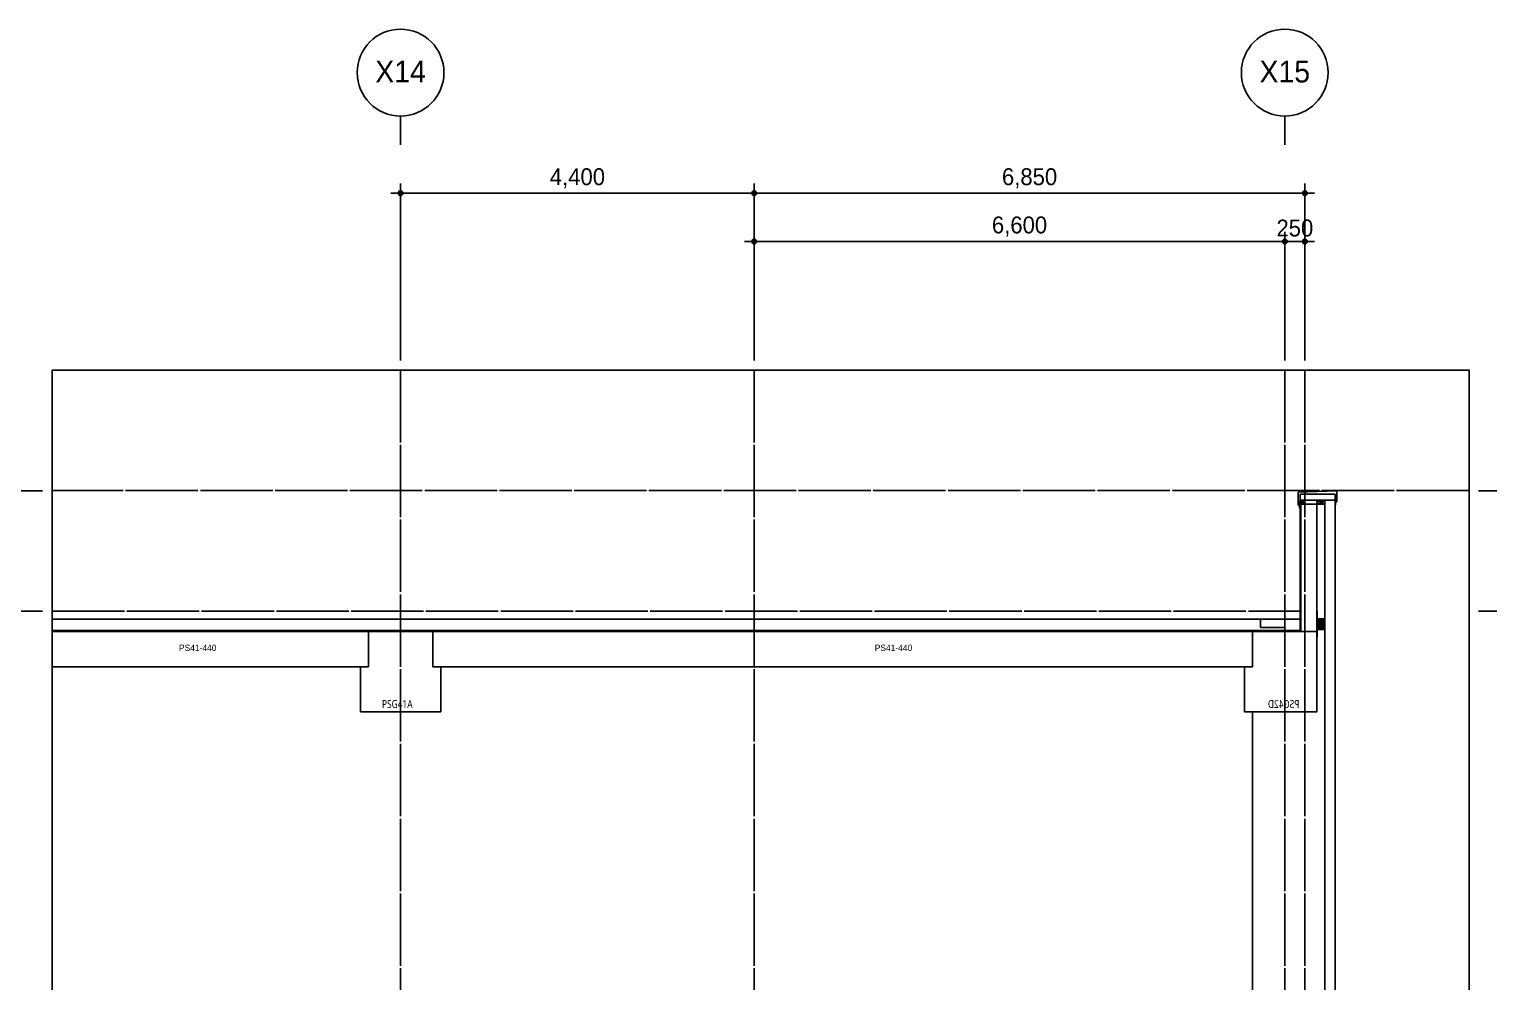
# Model space of a CAD drawing. Header units: millimetres. Extents: x 11948722 to 13111668, y -10771712 to -10232988.
# Drawn here: x 12461285 to 12479443, y -10466313 to -10454464 of the extents above; entities that cross this region are included whole.
import ezdxf
from ezdxf.enums import TextEntityAlignment as Align

# ---------------------------------------------------------------- set-up
doc = ezdxf.new("R2010")
doc.units = ezdxf.units.MM
doc.header["$LTSCALE"] = 150
doc.header["$MEASUREMENT"] = 0
doc.linetypes.add('CEN', pattern=[6.2, 6, -0.1, 0, -0.1])
doc.linetypes.add('Xref-계단단면도$0$CENTERk1', pattern=[12.3, 10, -1, 0.3, -1])
doc.layers.get('0').update_dxf_attribs({"linetype": 'CONTINUOUS'})
doc.layers.get('Defpoints').update_dxf_attribs({"color": 117, "linetype": 'CONTINUOUS'})
for name, color, linetype in [('A-FIN-4', 9, 'CONTINUOUS'), ('A-중심선', 10, 'CEN'), ('CON-C', 2, 'CONTINUOUS'), ('ELE-06', 6, 'CONTINUOUS'), ('ELE-3', 7, 'CONTINUOUS'), ('FIN-1', 9, 'CONTINUOUS'), ('HAT-252', 252, 'CONTINUOUS'), ('PIR판넬', 4, 'CONTINUOUS'), ('WIN 6', 4, 'CONTINUOUS'), ('Xref-계단단면도$0$3 dim0', 7, 'CONTINUOUS'), ('Xref-계단단면도$0$CEN', 1, 'CONTINUOUS'), ('Xref-계단단면도$0$Dimtxt_011-237-1261', 253, 'CONTINUOUS'), ('Xref-계단단면도$0$square', 143, 'CONTINUOUS'), ('Xref-계단단면도$0$stru_011-237-1261', 3, 'CONTINUOUS'), ('Xref-계단단면도$0$SYM-2', 7, 'CONTINUOUS'), ('판넬_PIR 우레탄', 4, 'CONTINUOUS')]:
    doc.layers.add(name, color=color, linetype=linetype)
doc.styles.get("Standard").update_dxf_attribs({"font": 'NanumGothic.ttf'})
doc.styles.add('Xref-계단단면도$0$나눔고딕 Se', font='')
doc.styles.add('Xref-계단단면도$0$돋움', font='')
doc.styles.get('Xref-계단단면도$0$나눔고딕 Se').set_extended_font_data('Dotum')
doc.styles.get('Xref-계단단면도$0$돋움').set_extended_font_data('Dotum')
doc.dimstyles.new('Xref-계단단면도$0$A1-100', dxfattribs={"dimtxt": 3, "dimasz": 1, "dimexe": 2, "dimexo": 2, "dimgap": 1, "dimtad": 1, "dimdec": 0, "dimzin": 12, "dimdsep": 46, "dimlunit": 6, "dimtxsty": 'Xref-계단단면도$0$나눔고딕 Se', "dimblk1": 'Xref-계단단면도$0$DIMDOT', "dimblk2": 'Xref-계단단면도$0$DIMDOT', "dimsah": 1, "dimcen": -1, "dimdle": 2, "dimclrd": 256, "dimclre": 256, "dimclrt": 3, "dimadec": 0, "dimazin": 0, "dimtfac": 1, "dimtdec": 0, "dimtix": 1, "dimtmove": 2, "dimatfit": 3, "dimldrblk": 'Xref-계단단면도$0$DIMDOT', "dimfxl": 1, "dimtvp": 1, "dimtolj": 1, "dimtzin": 12, "dimlwd": -1, "dimlwe": -1, "dimarcsym": 0})

# ---------------------------------------------------------------- blocks, each defined once
blk = doc.blocks.new('Xref-계단단면도$0$DIMDOT')
at = {"color": 0}
blk.add_line((-2, 0), (2, 0), dxfattribs=at)
for radius in [0.5, 0.25]:
    blk.add_circle((0, 0), radius, dxfattribs=at)
blk = doc.blocks.new('*D187')
at = {"layer": 'Defpoints', "color": 0, "ltscale": 1200}
for p in [(12457971, -10461704), (12461571, -10461704), (12461571, -10491704)]:
    blk.add_point(p, dxfattribs=at)
at = {"layer": 'Xref-계단단면도$0$3 dim0'}
for p, q in [((12461451, -10461704), (12457851, -10461704)), ((12457971, -10491644), (12457971, -10461764)), ((12461451, -10491704), (12457851, -10491704))]:
    blk.add_line(p, q, dxfattribs=at)
at = {"layer": 'Xref-계단단면도$0$3 dim0', "ltscale": 1200, "xscale": 60, "yscale": 60, "zscale": 60}
for p, rotation in [((12457971, -10461704), 90), ((12457971, -10491704), 270)]:
    blk.add_blockref('Xref-계단단면도$0$DIMDOT', p, dxfattribs=dict(at, rotation=rotation))
at = {"layer": 'Xref-계단단면도$0$3 dim0', "color": 3, "ltscale": 1200, "insert": (12457785, -10476704), "char_height": 210, "attachment_point": 5, "rotation": 90, "style": 'Xref-계단단면도$0$나눔고딕 Se'}
blk.add_mtext('\\A1;30,000', dxfattribs=at)
blk = doc.blocks.new('*D189')
at = {"layer": 'Defpoints', "color": 0, "ltscale": 1200}
for p in [(12458571, -10461704), (12461571, -10461704), (12461571, -10471704)]:
    blk.add_point(p, dxfattribs=at)
at = {"layer": 'Xref-계단단면도$0$3 dim0'}
for p, q in [((12461451, -10461704), (12458451, -10461704)), ((12458571, -10471644), (12458571, -10461764)), ((12461451, -10471704), (12458451, -10471704))]:
    blk.add_line(p, q, dxfattribs=at)
at = {"layer": 'Xref-계단단면도$0$3 dim0', "ltscale": 1200, "xscale": 60, "yscale": 60, "zscale": 60}
for p, rotation in [((12458571, -10461704), 90), ((12458571, -10471704), 270)]:
    blk.add_blockref('Xref-계단단면도$0$DIMDOT', p, dxfattribs=dict(at, rotation=rotation))
at = {"layer": 'Xref-계단단면도$0$3 dim0', "color": 3, "ltscale": 1200, "insert": (12458385, -10466704), "char_height": 210, "attachment_point": 5, "rotation": 90, "style": 'Xref-계단단면도$0$나눔고딕 Se'}
blk.add_mtext('\\A1;10,000', dxfattribs=at)
blk = doc.blocks.new('*D191')
at = {"layer": 'Defpoints', "color": 0, "ltscale": 1200}
for p in [(12479196, -10460204), (12479196, -10461704), (12482796, -10461704)]:
    blk.add_point(p, dxfattribs=at)
at = {"layer": 'Xref-계단단면도$0$3 dim0'}
for p, q in [((12479316, -10460204), (12482916, -10460204)), ((12482796, -10460264), (12482796, -10461644)), ((12479316, -10461704), (12482916, -10461704))]:
    blk.add_line(p, q, dxfattribs=at)
at = {"layer": 'Xref-계단단면도$0$3 dim0', "ltscale": 1200, "xscale": 60, "yscale": 60, "zscale": 60}
for p, rotation in [((12482796, -10460204), 90), ((12482796, -10461704), 270)]:
    blk.add_blockref('Xref-계단단면도$0$DIMDOT', p, dxfattribs=dict(at, rotation=rotation))
at = {"layer": 'Xref-계단단면도$0$3 dim0', "color": 3, "ltscale": 1200, "insert": (12482611, -10460954), "char_height": 210, "attachment_point": 5, "rotation": 90, "style": 'Xref-계단단면도$0$나눔고딕 Se'}
blk.add_mtext('\\A1;1,500', dxfattribs=at)
blk = doc.blocks.new('*D190')
at = {"layer": 'Defpoints', "color": 0, "ltscale": 1200}
for p in [(12479196, -10461704), (12482796, -10461704), (12479196, -10491704)]:
    blk.add_point(p, dxfattribs=at)
at = {"layer": 'Xref-계단단면도$0$3 dim0'}
for p, q in [((12479316, -10461704), (12482916, -10461704)), ((12482796, -10491644), (12482796, -10461764)), ((12479316, -10491704), (12482916, -10491704))]:
    blk.add_line(p, q, dxfattribs=at)
at = {"layer": 'Xref-계단단면도$0$3 dim0', "ltscale": 1200, "xscale": 60, "yscale": 60, "zscale": 60}
for p, rotation in [((12482796, -10461704), 90), ((12482796, -10491704), 270)]:
    blk.add_blockref('Xref-계단단면도$0$DIMDOT', p, dxfattribs=dict(at, rotation=rotation))
at = {"layer": 'Xref-계단단면도$0$3 dim0', "color": 3, "ltscale": 1200, "insert": (12482611, -10476704), "char_height": 210, "attachment_point": 5, "rotation": 90, "style": 'Xref-계단단면도$0$나눔고딕 Se'}
blk.add_mtext('\\A1;30,000', dxfattribs=at)
blk = doc.blocks.new('*D192')
at = {"layer": 'Defpoints', "color": 0, "ltscale": 1200}
for p in [(12479196, -10461704), (12482196, -10461704), (12479196, -10471704)]:
    blk.add_point(p, dxfattribs=at)
at = {"layer": 'Xref-계단단면도$0$3 dim0'}
for p, q in [((12479316, -10461704), (12482316, -10461704)), ((12482196, -10471644), (12482196, -10461764)), ((12479316, -10471704), (12482316, -10471704))]:
    blk.add_line(p, q, dxfattribs=at)
at = {"layer": 'Xref-계단단면도$0$3 dim0', "ltscale": 1200, "xscale": 60, "yscale": 60, "zscale": 60}
for p, rotation in [((12482196, -10461704), 90), ((12482196, -10471704), 270)]:
    blk.add_blockref('Xref-계단단면도$0$DIMDOT', p, dxfattribs=dict(at, rotation=rotation))
at = {"layer": 'Xref-계단단면도$0$3 dim0', "color": 3, "ltscale": 1200, "insert": (12482011, -10466704), "char_height": 210, "attachment_point": 5, "rotation": 90, "style": 'Xref-계단단면도$0$나눔고딕 Se'}
blk.add_mtext('\\A1;10,000', dxfattribs=at)
blk = doc.blocks.new('*D196')
at = {"layer": 'Defpoints', "color": 0, "ltscale": 1200}
for p in [(12470305, -10456504), (12470305, -10458704), (12477155, -10458704)]:
    blk.add_point(p, dxfattribs=at)
at = {"layer": 'Xref-계단단면도$0$3 dim0'}
for p, q in [((12470305, -10458584), (12470305, -10456384)), ((12477155, -10458584), (12477155, -10456384)), ((12477095, -10456504), (12470365, -10456504))]:
    blk.add_line(p, q, dxfattribs=at)
at = {"layer": 'Xref-계단단면도$0$3 dim0', "ltscale": 1200, "xscale": 60, "yscale": 60, "zscale": 60, "rotation": 180}
blk.add_blockref('Xref-계단단면도$0$DIMDOT', (12470305, -10456504), dxfattribs=at)
at = {"layer": 'Xref-계단단면도$0$3 dim0', "ltscale": 1200, "xscale": 60, "yscale": 60, "zscale": 60}
blk.add_blockref('Xref-계단단면도$0$DIMDOT', (12477155, -10456504), dxfattribs=at)
at = {"layer": 'Xref-계단단면도$0$3 dim0', "color": 3, "ltscale": 1200, "insert": (12473730, -10456318), "char_height": 210, "attachment_point": 5, "style": 'Xref-계단단면도$0$나눔고딕 Se'}
blk.add_mtext('\\A1;6,850', dxfattribs=at)
blk = doc.blocks.new('*D203')
at = {"layer": 'Defpoints', "color": 0, "ltscale": 1200}
for p in [(12459171, -10461704), (12461571, -10461704), (12461571, -10466704)]:
    blk.add_point(p, dxfattribs=at)
at = {"layer": 'Xref-계단단면도$0$3 dim0'}
for p, q in [((12461451, -10461704), (12459051, -10461704)), ((12459171, -10466644), (12459171, -10461764)), ((12461451, -10466704), (12459051, -10466704))]:
    blk.add_line(p, q, dxfattribs=at)
at = {"layer": 'Xref-계단단면도$0$3 dim0', "ltscale": 1200, "xscale": 60, "yscale": 60, "zscale": 60}
for p, rotation in [((12459171, -10461704), 90), ((12459171, -10466704), 270)]:
    blk.add_blockref('Xref-계단단면도$0$DIMDOT', p, dxfattribs=dict(at, rotation=rotation))
at = {"layer": 'Xref-계단단면도$0$3 dim0', "color": 3, "ltscale": 1200, "insert": (12458985, -10464204), "char_height": 210, "attachment_point": 5, "rotation": 90, "style": 'Xref-계단단면도$0$나눔고딕 Se'}
blk.add_mtext('\\A1;5,000', dxfattribs=at)
blk = doc.blocks.new('*D473')
at = {"layer": 'Defpoints', "color": 0, "ltscale": 1200}
for p in [(12476905, -10457104), (12470305, -10458704), (12476905, -10458704)]:
    blk.add_point(p, dxfattribs=at)
at = {"layer": 'Xref-계단단면도$0$3 dim0'}
for p, q in [((12470305, -10458584), (12470305, -10456984)), ((12470365, -10457104), (12476845, -10457104)), ((12476905, -10458584), (12476905, -10456984))]:
    blk.add_line(p, q, dxfattribs=at)
at = {"layer": 'Xref-계단단면도$0$3 dim0', "ltscale": 1200, "xscale": 60, "yscale": 60, "zscale": 60, "rotation": 180}
blk.add_blockref('Xref-계단단면도$0$DIMDOT', (12470305, -10457104), dxfattribs=at)
at = {"layer": 'Xref-계단단면도$0$3 dim0', "ltscale": 1200, "xscale": 60, "yscale": 60, "zscale": 60}
blk.add_blockref('Xref-계단단면도$0$DIMDOT', (12476905, -10457104), dxfattribs=at)
at = {"layer": 'Xref-계단단면도$0$3 dim0', "color": 3, "ltscale": 1200, "insert": (12473605, -10456918), "char_height": 210, "attachment_point": 5, "style": 'Xref-계단단면도$0$나눔고딕 Se'}
blk.add_mtext('\\A1;6,600', dxfattribs=at)
blk = doc.blocks.new('*D474')
at = {"layer": 'Defpoints', "color": 0, "ltscale": 1200}
for p in [(12477155, -10457104), (12476905, -10458704), (12477155, -10458704)]:
    blk.add_point(p, dxfattribs=at)
at = {"layer": 'Xref-계단단면도$0$3 dim0'}
for p, q in [((12476845, -10457104), (12476785, -10457104)), ((12476905, -10458584), (12476905, -10456984)), ((12476905, -10457104), (12477155, -10457104)), ((12477155, -10458584), (12477155, -10456984)), ((12477215, -10457104), (12477275, -10457104))]:
    blk.add_line(p, q, dxfattribs=at)
at = {"layer": 'Xref-계단단면도$0$3 dim0', "ltscale": 1200, "xscale": 60, "yscale": 60, "zscale": 60}
blk.add_blockref('Xref-계단단면도$0$DIMDOT', (12476905, -10457104), dxfattribs=at)
at = {"layer": 'Xref-계단단면도$0$3 dim0', "ltscale": 1200, "xscale": 60, "yscale": 60, "zscale": 60, "rotation": 180}
blk.add_blockref('Xref-계단단면도$0$DIMDOT', (12477155, -10457104), dxfattribs=at)
at = {"layer": 'Xref-계단단면도$0$3 dim0', "color": 3, "ltscale": 1200, "insert": (12477030, -10456938), "char_height": 210, "attachment_point": 5, "style": 'Xref-계단단면도$0$나눔고딕 Se'}
blk.add_mtext('\\A1;250', dxfattribs=at)
blk = doc.blocks.new('*D475')
at = {"layer": 'Defpoints', "color": 0, "ltscale": 1200}
for p in [(12465905, -10456504), (12465905, -10458704), (12470305, -10458704)]:
    blk.add_point(p, dxfattribs=at)
at = {"layer": 'Xref-계단단면도$0$3 dim0'}
for p, q in [((12465905, -10458584), (12465905, -10456384)), ((12470305, -10458584), (12470305, -10456384)), ((12470245, -10456504), (12465965, -10456504))]:
    blk.add_line(p, q, dxfattribs=at)
at = {"layer": 'Xref-계단단면도$0$3 dim0', "ltscale": 1200, "xscale": 60, "yscale": 60, "zscale": 60, "rotation": 180}
blk.add_blockref('Xref-계단단면도$0$DIMDOT', (12465905, -10456504), dxfattribs=at)
at = {"layer": 'Xref-계단단면도$0$3 dim0', "ltscale": 1200, "xscale": 60, "yscale": 60, "zscale": 60}
blk.add_blockref('Xref-계단단면도$0$DIMDOT', (12470305, -10456504), dxfattribs=at)
at = {"layer": 'Xref-계단단면도$0$3 dim0', "color": 3, "ltscale": 1200, "insert": (12468105, -10456318), "char_height": 210, "attachment_point": 5, "style": 'Xref-계단단면도$0$나눔고딕 Se'}
blk.add_mtext('\\A1;4,400', dxfattribs=at)
blk = doc.blocks.new('Xref-계단단면도$0$square100x50')
at = {"layer": 'Xref-계단단면도$0$CEN', "linetype": 'Xref-계단단면도$0$CENTERk1', "ltscale": 0.01}
for p, q in [((-45, 5), (45, 45)), ((-45, 45), (45, 5))]:
    blk.add_line(p, q, dxfattribs=at)
at = {"layer": 'Xref-계단단면도$0$stru_011-237-1261'}
for points in [[(50, 42, 0.414214), (42, 50), (-42, 50, 0.414214), (-50, 42), (-50, 8, 0.414214), (-42, 0), (42, 0, 0.414214), (50, 8)], [(47, 42, 0.414214), (42, 47), (-42, 47, 0.414214), (-47, 42), (-47, 8, 0.414214), (-42, 3), (42, 3, 0.414214), (47, 8)]]:
    blk.add_lwpolyline(points, format="xyb", close=True, dxfattribs=at)
blk = doc.blocks.new('Xref-계단단면도$0$square50x50x2.3')
at = {"layer": 'Xref-계단단면도$0$CEN', "linetype": 'Xref-계단단면도$0$CENTERk1', "ltscale": 0.01}
for p, q in [((-20, 5), (20, 45)), ((-20, 45), (20, 5))]:
    blk.add_line(p, q, dxfattribs=at)
at = {"layer": 'Xref-계단단면도$0$stru_011-237-1261'}
for points in [[(-17, 50, 0.414214), (-25, 42), (-25, 8, 0.414214), (-17, 0), (17, 0, 0.414214), (25, 8), (25, 42, 0.414214), (17, 50)], [(-17, 3), (17, 3, 0.414214), (22, 8), (22, 42, 0.414214), (17, 47), (-17, 47, 0.414214), (-22, 42), (-22, 8, 0.414214)]]:
    blk.add_lwpolyline(points, format="xyb", close=True, dxfattribs=at)
blk = doc.blocks.new('*D1039')
at = {"layer": 'Defpoints', "color": 0, "ltscale": 1200}
for p in [(12459171, -10460204), (12461571, -10460204), (12461571, -10461704)]:
    blk.add_point(p, dxfattribs=at)
at = {"layer": 'Xref-계단단면도$0$3 dim0'}
for p, q in [((12461451, -10460204), (12459051, -10460204)), ((12459171, -10461644), (12459171, -10460264)), ((12461451, -10461704), (12459051, -10461704))]:
    blk.add_line(p, q, dxfattribs=at)
at = {"layer": 'Xref-계단단면도$0$3 dim0', "ltscale": 1200, "xscale": 60, "yscale": 60, "zscale": 60}
for p, rotation in [((12459171, -10460204), 90), ((12459171, -10461704), 270)]:
    blk.add_blockref('Xref-계단단면도$0$DIMDOT', p, dxfattribs=dict(at, rotation=rotation))
at = {"layer": 'Xref-계단단면도$0$3 dim0', "color": 3, "ltscale": 1200, "insert": (12458985, -10460954), "char_height": 210, "attachment_point": 5, "rotation": 90, "style": 'Xref-계단단면도$0$나눔고딕 Se'}
blk.add_mtext('\\A1;1,500', dxfattribs=at)
blk = doc.blocks.new('PSG41A')
at = {"layer": 'CON-C', "ltscale": 1200, "flags": 128}
blk.add_lwpolyline([(-500, 0), (-500, 560), (-400, 560), (-400, 1000), (400, 1000), (400, 560), (500, 560), (500, 0)], close=True, dxfattribs=at)
at = {"layer": 'Defpoints', "color": 1, "width": 0.8}
blk.add_text('PSG41A', height=99.8, dxfattribs=at).set_placement((-231, 96), align=Align.MIDDLE_LEFT)
blk = doc.blocks.new('PSG42D')
at = {"layer": 'CON-C', "ltscale": 1200, "flags": 128}
blk.add_lwpolyline([(450, 560), (350, 560), (350, 1000), (-450, 1000), (-450, 0), (450, 0)], close=True, dxfattribs=at)
at = {"layer": 'Defpoints', "color": 1, "width": 0.8}
blk.add_text('PSG42D', height=99.8, dxfattribs=at).set_placement((-231, 96), align=Align.MIDDLE_LEFT)

msp = doc.modelspace()

# ---------------------------------------------------------------- hatches: boundary and pattern name
at = {"layer": 'HAT-252'}
h = msp.add_hatch(dxfattribs=at)
h.set_pattern_fill('CORK', color=256, scale=2.4, angle=180, style=0)
h.set_pattern_definition([(0, (7928789.412, -13780760.485), (0, 7.62), []), (135, (7928793.222, -13780764.295), (-15.24000658, -15.24000658), [10.776312, -10.776312]), (135, (7928795.127, -13780764.295), (-15.24000658, -15.24000658), [10.776312, -10.776312]), (135, (7928797.032, -13780764.295), (-15.24000658, -15.24000658), [10.776312, -10.776312])])
h.paths.add_polyline_path([(12477304.7, -10461803.5), (12477304.7, -10461928.5), (12477404.7, -10461928.5), (12477404.7, -10461803.5)])

# ---------------------------------------------------------------- linework, layer by layer
at = {"layer": 'A-FIN-4'}
for p, q in [((12476604.6, -10461903.5), (12476604.6, -10461803.5)), ((12476904.6, -10461803.5), (12476904.6, -10461903.5)), ((12476904.6, -10461903.5), (12476604.6, -10461903.5)), ((12476879.6, -10461903.5), (12476604.6, -10461903.5))]:
    msp.add_line(p, q, dxfattribs=at)
at = {"layer": 'A-중심선'}
for p, q in [((12465904.7, -10458703.5), (12465904.7, -10505084.5)), ((12470304.7, -10458703.5), (12470304.7, -10505084.5)), ((12476904.7, -10458703.5), (12476904.7, -10505084.5)), ((12477154.7, -10458703.5), (12477154.7, -10505084.5)), ((12479196.5, -10460203.5), (12461570.5, -10460203.5)), ((12461570.5, -10461703.5), (12477094.7, -10461703.5))]:
    msp.add_line(p, q, dxfattribs=at)
at = {"layer": 'CON-C', "ltscale": 1200}
for p, q in [((12477094.7, -10460418.2), (12477094.7, -10460403.2)), ((12477104.7, -10461953.5), (12477104.7, -10460373.5)), ((12477104.7, -10460373.5), (12477304.7, -10460373.5)), ((12477304.7, -10460343.5), (12477304.7, -10461953.5)), ((12465504.7, -10461953.5), (12461570.5, -10461953.5)), ((12476504.7, -10461953.5), (12466304.7, -10461953.5)), ((12465404.7, -10462393.5), (12461570.5, -10462393.5)), ((12476404.7, -10462393.5), (12466404.7, -10462393.5))]:
    msp.add_line(p, q, dxfattribs=at)
at = {"layer": 'Defpoints', "ltscale": 1200}
msp.add_lwpolyline([(12461570.5, -10458703.5), (12479196.5, -10458703.5), (12479196.5, -10506098.6), (12461570.5, -10506098.6)], close=True, dxfattribs=at)
at = {"layer": 'ELE-06'}
msp.add_line((12461570.5, -10461803.5), (12477094.7, -10461803.5), dxfattribs=at)
at = {"layer": 'ELE-3'}
for p, q in [((12477304.7, -10461707.5), (12477304.7, -10461803.5)), ((12477308.5, -10461707.5), (12477304.7, -10461707.5)), ((12477304.7, -10461803.5), (12477404.7, -10461803.5)), ((12477308.5, -10461707.5), (12477308.5, -10461799.7)), ((12477308.5, -10461799.7), (12477404.7, -10461799.7)), ((12477404.7, -10461803.5), (12477404.7, -10461799.7)), ((12477304.7, -10461928.5), (12477404.7, -10461928.5)), ((12477304.7, -10462024.5), (12477304.7, -10461928.5)), ((12477308.5, -10462024.5), (12477304.7, -10462024.5)), ((12477308.5, -10461932.4), (12477404.7, -10461932.4)), ((12477308.5, -10462024.5), (12477308.5, -10461932.4)), ((12477404.7, -10461928.5), (12477404.7, -10461932.4))]:
    msp.add_line(p, q, dxfattribs=at)
at = {"layer": 'FIN-1'}
for p, q in [((12477553.2, -10460203.5), (12477070.7, -10460220.2)), ((12477070.7, -10460220.2), (12477070.7, -10460384.1)), ((12477550.8, -10460206), (12477073.1, -10460222.5)), ((12477073.1, -10460222.5), (12477073.1, -10460381.7)), ((12477550.8, -10460341.1), (12477550.8, -10460206)), ((12477553.2, -10460343.5), (12477553.2, -10460203.5)), ((12477070.7, -10460384.1), (12477089.9, -10460384.1)), ((12477073.1, -10460381.7), (12477092.3, -10460381.7)), ((12477089.9, -10460384.1), (12477089.9, -10460418.2)), ((12477092.3, -10460381.7), (12477092.3, -10460418.2)), ((12477094.7, -10460403.2), (12477092.3, -10460403.2)), ((12477532.1, -10460361.5), (12477529.7, -10460361.5)), ((12477529.7, -10460361.5), (12477529.7, -10460376.5)), ((12477532.1, -10460341.1), (12477550.8, -10460341.1)), ((12477532.1, -10460376.5), (12477532.1, -10460341.1)), ((12477534.5, -10460343.5), (12477553.2, -10460343.5)), ((12477534.5, -10460376.5), (12477534.5, -10460343.5))]:
    msp.add_line(p, q, dxfattribs=at)
msp.add_lwpolyline([(12477304.7, -10461803.5), (12477404.7, -10461803.5), (12477404.7, -10461928.5), (12477304.7, -10461928.5)], close=True, dxfattribs=at)
for centre in [(12477532.1, -10460376.5), (12477092.3, -10460418.2)]:
    msp.add_arc(centre, 2.4, 180, 0, dxfattribs=at)
at = {"layer": 'HAT-252', "ltscale": 0.3}
for p, q in [((12477094.7, -10461943.5), (12477094.7, -10460373.5)), ((12477094.7, -10460373.5), (12477104.7, -10460373.5))]:
    msp.add_line(p, q, dxfattribs=at)
at = {"layer": 'HAT-252', "ltscale": 1200}
msp.add_line((12477094.7, -10461943.5), (12461570.5, -10461943.5), dxfattribs=at)
at = {"layer": 'PIR판넬'}
for p, q in [((12477404.7, -10460323.5), (12477404.7, -10497403.5)), ((12477529.7, -10460248.5), (12477529.7, -10497403.5))]:
    msp.add_line(p, q, dxfattribs=at)
at = {"layer": 'WIN 6', "color": 8}
msp.add_line((12476504.7, -10462953.5), (12476504.7, -10466703.5), dxfattribs=at)
at = {"layer": 'Xref-계단단면도$0$SYM-2'}
for p, q in [((12465904.7, -10455543.5), (12465904.7, -10455903.5)), ((12476904.7, -10455543.5), (12476904.7, -10455903.5))]:
    msp.add_line(p, q, dxfattribs=at)
for centre in [(12465904.7, -10455003.5), (12476904.7, -10455003.5)]:
    msp.add_circle(centre, 540, dxfattribs=at)
at = {"layer": '판넬_PIR 우레탄'}
for p, q in [((12477094.7, -10460323.5), (12477094.7, -10460248.5)), ((12477094.7, -10460248.5), (12477529.7, -10460248.5)), ((12477529.7, -10460323.5), (12477094.7, -10460323.5))]:
    msp.add_line(p, q, dxfattribs=at)

# ---------------------------------------------------------------- block references
at = {"layer": 'CON-C', "ltscale": 1200}
msp.add_blockref('PSG41A', (12465904.7, -10462953.5), dxfattribs=at)
at = {"layer": 'CON-C', "ltscale": 1200, "xscale": -1}
msp.add_blockref('PSG42D', (12476854.7, -10462953.5), dxfattribs=at)
at = {"layer": 'Xref-계단단면도$0$Dimtxt_011-237-1261', "xscale": -1}
msp.add_blockref('Xref-계단단면도$0$square50x50x2.3', (12477117.3, -10460373.5), dxfattribs=at)
at = {"layer": 'Xref-계단단면도$0$square', "ltscale": 0.5, "xscale": -1}
msp.add_blockref('Xref-계단단면도$0$square100x50', (12477354.7, -10460373.5), dxfattribs=at)

# ---------------------------------------------------------------- texts
at = {"layer": 'Defpoints', "style": 'Xref-계단단면도$0$돋움'}
for p in [(12463149.1, -10462198.8), (12471804.6, -10462198.8)]:
    msp.add_text('PS41-440', height=80, dxfattribs=at).set_placement(p)
at = {"layer": 'Xref-계단단면도$0$SYM-2', "color": 3, "style": 'Xref-계단단면도$0$돋움'}
for s, p in [('X14', (12465904.6, -10454991.1)), ('X15', (12476904.6, -10454991.1))]:
    msp.add_text(s, height=270, dxfattribs=at).set_placement(p, align=Align.MIDDLE_CENTER)

# ---------------------------------------------------------------- dimensions: what is measured, and where the dimension line sits
at = {"layer": 'Xref-계단단면도$0$3 dim0'}
for base, p1, p2, angle, picture, middle in [((12465904.7, -10456503.5), (12470304.7, -10458703.5), (12465904.7, -10458703.5), 180, '*D475', (12468104.7, -10456318.2)), ((12470304.7, -10456503.5), (12477154.7, -10458703.5), (12470304.7, -10458703.5), 180, '*D196', (12473729.7, -10456318.2)), ((12459170.5, -10460203.5), (12461570.5, -10461703.5), (12461570.5, -10460203.5), 270, '*D1039', (12458985.1, -10460953.5)), ((12482796.5, -10461703.5), (12479196.5, -10460203.5), (12479196.5, -10461703.5), 90, '*D191', (12482611.1, -10460953.5)), ((12457970.5, -10461703.5), (12461570.5, -10491703.5), (12461570.5, -10461703.5), 90, '*D187', (12457785.1, -10476703.5)), ((12458570.5, -10461703.5), (12461570.5, -10471703.5), (12461570.5, -10461703.5), 270, '*D189', (12458385.1, -10466703.5)), ((12459170.5, -10461703.5), (12461570.5, -10466703.5), (12461570.5, -10461703.5), 270, '*D203', (12458985.1, -10464203.5)), ((12482796.5, -10461703.5), (12479196.5, -10491703.5), (12479196.5, -10461703.5), 90, '*D190', (12482611.1, -10476703.5)), ((12482196.5, -10461703.5), (12479196.5, -10471703.5), (12479196.5, -10461703.5), 270, '*D192', (12482011.1, -10466703.5))]:
    dim = msp.add_linear_dim(base=base, p1=p1, p2=p2, angle=angle, dimstyle='Xref-계단단면도$0$A1-100', override={"dimscale": 60, "dimtxt": 3.5}, dxfattribs=at)
    dim.commit()
    dim.dimension.update_dxf_attribs({"geometry": picture, "text_midpoint": middle})
for base, p1, p2, picture, middle in [((12476904.7, -10457103.5), (12470304.7, -10458703.5), (12476904.7, -10458703.5), '*D473', (12473604.7, -10456918.2)), ((12477154.7, -10457103.5), (12476904.7, -10458703.5), (12477154.7, -10458703.5), '*D474', (12477029.7, -10456938.4))]:
    dim = msp.add_linear_dim(base=base, p1=p1, p2=p2, dimstyle='Xref-계단단면도$0$A1-100', override={"dimscale": 60, "dimtxt": 3.5}, dxfattribs=at)
    dim.commit()
    dim.dimension.update_dxf_attribs({"geometry": picture, "text_midpoint": middle})

doc.saveas('drawing.dxf')
